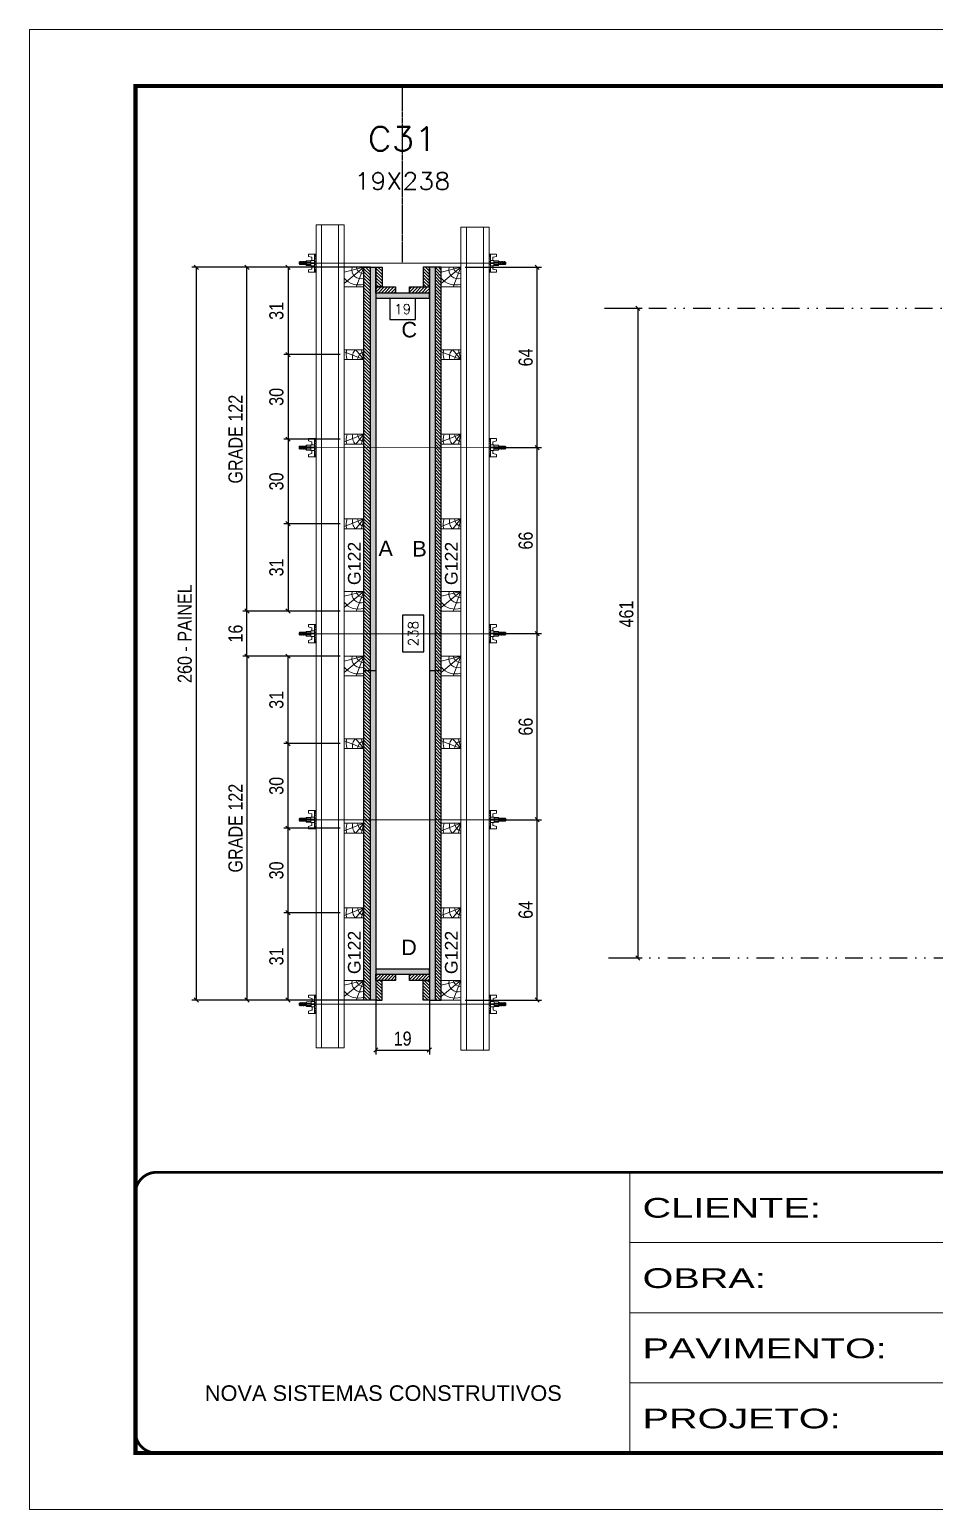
# Model space of a CAD drawing. Extents: x 2949 to 9203, y -16089 to 12527.
# Drawn here: x 4548 to 5189, y -14940 to -13890 of the extents above; entities that cross this region are included whole.
import ezdxf
from ezdxf.enums import TextEntityAlignment as Align

# ---------------------------------------------------------------- set-up
doc = ezdxf.new("R2010")
doc.units = 0
for name, pattern in [('CONTINUO', [0]), ('DASHED', [0.75, 0.5, -0.25]), ('DIVIDE2', [0.625, 0.25, -0.125, 0, -0.125, 0, -0.125]), ('HIDDEN', [0.375, 0.25, -0.125])]:
    doc.linetypes.add(name, pattern=pattern)
for name, color, linetype in [('CHAPA', 1, 'Continuous'), ('COTA', 241, 'Continuous'), ('Cota Seção (2x)', 4, 'Continuous'), ('cotas', 4, 'Continuous'), ('MEIO_PONT', 93, 'Continuous'), ('Nível', 160, 'Continuous'), ('Painéis', 200, 'Continuous'), ('SARRAFO', 251, 'Continuous'), ('Texto de Titulo', 7, 'Continuous'), ('Texto Qtd Sarr', 242, 'Continuous'), ('TEXTO_GERAL', 7, 'Continuous')]:
    doc.layers.add(name, color=color, linetype=linetype)
for name, color, linetype, lineweight in [('Folhas', 255, 'Continuous', 9), ('Hachura', 251, 'Continuous', 9), ('Madeira', 126, 'Continuous', 18), ('Perfil Metálico', 224, 'Continuous', 18), ('SARRAFO DE PRESSAO', 251, 'DASHED', 9), ('Texto Seção', 7, 'Continuous', 15)]:
    doc.layers.add(name, color=color, linetype=linetype, lineweight=lineweight)
doc.styles.add('ARIAL', font='arial.ttf')
doc.styles.add('COTA TECNICA', font='techl___.ttf', dxfattribs={"height": 10})
doc.styles.add('COTA TECNICA 2X', font='techl___.ttf', dxfattribs={"height": 10})
doc.styles.add('ROMANS', font='romans.shx')
doc.styles.add('SANSSERIF', font='sas_____.pfb')
doc.styles.add('Tecnologia', font='')
doc.styles.get('Tecnologia').set_extended_font_data('Forgotten Futurist')
doc.dimstyles.new('PAINEL', dxfattribs={"dimtxt": 10, "dimasz": 3, "dimexe": 3, "dimexo": 3, "dimgap": 3, "dimtad": 1, "dimdec": 1, "dimzin": 12, "dimdsep": 46, "dimtxsty": 'COTA TECNICA', "dimblk1": 'OBLIQUE', "dimblk2": 'OBLIQUE', "dimsah": 1, "dimcen": 0.9, "dimclrd": 4, "dimclre": 4, "dimclrt": 240, "dimadec": 1, "dimazin": 3, "dimtfac": 1, "dimtdec": 1, "dimtmove": 0, "dimatfit": 3, "dimfxl": 1, "dimtolj": 1, "dimtzin": 12, "dimarcsym": 0})
doc.dimstyles.new('SECAO PILAR', dxfattribs={"dimtxt": 10, "dimasz": 3, "dimexe": 3, "dimexo": 3, "dimgap": 3, "dimtad": 1, "dimdec": 1, "dimlfac": 0.5, "dimzin": 12, "dimdsep": 46, "dimtxsty": 'COTA TECNICA 2X', "dimblk1": 'OBLIQUE', "dimblk2": 'OBLIQUE', "dimsah": 1, "dimcen": 0.9, "dimclrd": 256, "dimclre": 256, "dimclrt": 256, "dimadec": 1, "dimazin": 3, "dimtfac": 1, "dimtdec": 1, "dimtmove": 0, "dimatfit": 3, "dimfxl": 1, "dimtolj": 1, "dimtzin": 12, "dimarcsym": 0})
doc.dimstyles.new('SECÇÃO 2', dxfattribs={"dimtxt": 7, "dimasz": 6, "dimexe": 0.18, "dimexo": 2, "dimgap": -4, "dimtad": 3, "dimdec": 1, "dimlfac": 0.5, "dimzin": 12, "dimdsep": 46, "dimtxsty": 'ROMANS', "dimblk": 'ARCHTICK', "dimcen": 0.09, "dimse1": 1, "dimse2": 1, "dimsd1": 1, "dimsd2": 1, "dimclrd": 180, "dimclre": 5, "dimclrt": 1, "dimadec": 0, "dimazin": 3, "dimtfac": 1, "dimtdec": 1, "dimtofl": 0, "dimtmove": 0, "dimatfit": 3, "dimldrblk": 'ARCHTICK', "dimfxl": 1, "dimtolj": 1, "dimtzin": 0, "dimarcsym": 0})
pattern_1 = [(135, (-18098.3511, -4935.1713), (-1.12253202, -1.12253202), [])]
pattern_2 = [(135, (-18106.7511, -5070.1911), (-1.12253202, -1.12253202), [])]

# ---------------------------------------------------------------- blocks, each defined once
blk = doc.blocks.new('9999999999')
at = {"color": 30, "linetype": 'CONTINUO'}
for p, q in [((98564.6, 34230.2), (98564.6, 34429.4)), ((98564.6, 34379.6), (99584, 34379.6)), ((98564.6, 34329.8), (99488, 34329.8)), ((98564.6, 34280), (99488, 34280))]:
    blk.add_line(p, q, dxfattribs=at)
at = {"color": 30, "linetype": 'CONTINUO', "const_width": 2}
blk.add_lwpolyline([(99584, 34230.2), (99584, 34414.4, 0.414214), (99569, 34429.4), (98229, 34429.4, 0.414214), (98214, 34414.4), (98214, 34245.2, 0.414214), (98229, 34230.2), (99584, 34230.2)], format="xyb", dxfattribs=at)
at = {"layer": 'Folhas'}
blk.add_lwpolyline([(98139, 34190.2), (99624, 34190.2), (99624, 35240.2), (98139, 35240.2)], close=True, dxfattribs=at)
at = {"layer": 'Folhas', "color": 30, "const_width": 3}
blk.add_lwpolyline([(98214, 34230.2), (99584, 34230.2), (99584, 35200.2), (98214, 35200.2)], close=True, dxfattribs=at)
at = {"color": 7, "linetype": 'Continuous', "ltscale": 5, "style": 'ARIAL'}
blk.add_text('NOVA SISTEMAS CONSTRUTIVOS', height=11.059, dxfattribs=at).set_placement((98263.2, 34267.2))
at = {"layer": 'Folhas', "color": 7, "style": 'Tecnologia', "width": 1.5}
for s, p in [('CLIENTE:', (98573.7, 34397.2)), ('OBRA:', (98573.7, 34347.3)), ('PAVIMENTO:', (98573.7, 34297.5)), ('PROJETO:', (98573.7, 34247.7))]:
    blk.add_text(s, height=14, dxfattribs=at).set_placement(p)
blk = doc.blocks.new('titulo1')
at = {"layer": 'Defpoints', "color": 252, "linetype": 'HIDDEN', "ltscale": 2}
blk.add_line((0, 0), (0, 125), dxfattribs=at)
at = {"layer": 'Defpoints', "style": 'ROMANS', "oblique": 15}
blk.add_attdef('FOLHA', text='', height=10, dxfattribs=at).set_placement((0, 15.6), align=Align.MIDDLE_CENTER)
at = {"layer": 'Texto Qtd Sarr', "color": 3, "style": 'ROMANS', "oblique": 15}
for tag, height, p in [('TITULO', 17, (0, 71.4)), ('SEÇÃO', 12, (0, 41.5))]:
    blk.add_attdef(tag, text='', height=height, dxfattribs=at).set_placement(p, align=Align.MIDDLE_CENTER)
blk = doc.blocks.new('*D3041')
at = {"layer": 'Cota Seção (2x)', "color": 180, "lineweight": -2, "transparency": 16777216}
for p, q in [((4821.1, -14081.3), (4803.1, -14081.3)), ((4803.1, -14081.3), (4803.1, -14096.3)), ((4821.1, -14096.3), (4821.1, -14081.3)), ((4803.1, -14096.3), (4821.1, -14096.3))]:
    blk.add_line(p, q, dxfattribs=at)
at = {"layer": 'Defpoints', "color": 0, "transparency": 16777216}
for p in [(4793.1, -14098.4), (4793.1, -14100.3), (4831.1, -14098.4)]:
    blk.add_point(p, dxfattribs=at)
at = {"layer": 'Cota Seção (2x)', "color": 1, "transparency": 16777216, "insert": (4812.1, -14088.8), "char_height": 7, "attachment_point": 5, "style": 'ROMANS'}
blk.add_mtext('\\A1;19', dxfattribs=at)
blk = doc.blocks.new('_ArchTick')
at = {"color": 0, "linetype": 'ByBlock', "const_width": 0.15}
blk.add_lwpolyline([(-0.5, -0.5), (0.5, 0.5)], dxfattribs=at)
blk = doc.blocks.new('_Oblique')
at = {"color": 0, "linetype": 'ByBlock', "lineweight": -2}
blk.add_line((-0.5, -0.5), (0.5, 0.5), dxfattribs=at)
blk = doc.blocks.new('*D3042')
at = {"layer": 'COTA', "lineweight": -2, "transparency": 16777216}
for p, q in [((4789.4, -14059.1), (4662.7, -14059.1)), ((4665.7, -14059.1), (4665.7, -14579.1)), ((4789.4, -14579.1), (4662.7, -14579.1))]:
    blk.add_line(p, q, dxfattribs=at)
at = {"layer": 'Defpoints', "color": 0, "transparency": 16777216}
for p in [(4792.4, -14059.1), (4665.7, -14579.1), (4792.4, -14579.1)]:
    blk.add_point(p, dxfattribs=at)
at = {"layer": 'COTA', "lineweight": -2, "transparency": 16777216, "xscale": 3, "yscale": 3, "zscale": 3}
for p, rotation in [((4665.7, -14059.1), 90), ((4665.7, -14579.1), 270)]:
    blk.add_blockref('_Oblique', p, dxfattribs=dict(at, rotation=rotation))
at = {"layer": 'COTA', "transparency": 16777216, "insert": (4657.6, -14319.1), "char_height": 10, "attachment_point": 5, "rotation": 90, "style": 'COTA TECNICA 2X'}
blk.add_mtext('\\A1;260 - PAINEL', dxfattribs=at)
blk = doc.blocks.new('C')
at = {"layer": 'Hachura', "color": 0}
for p, q in [((0, 3.22), (0, -3.22)), ((0.45, 3.22), (0, 3.22)), ((0.46, 3.16), (0, 3.16)), ((0.46, 3.05), (0, 3.05)), ((0.46, 2.88), (0, 2.88)), ((0, 2.75), (0, -1.16)), ((0.46, 2.65), (0, 2.65)), ((0.46, 2.23), (0, 2.23)), ((0.46, 1.51), (0, 1.51)), ((0.39, 0.49), (0.17, 0.49)), ((0.45, -3.23), (0.45, 3.22)), ((0.45, 3.22), (2.58, 3.22)), ((1.74, 0.97), (0.45, 0.97)), ((1.45, 0.1), (0.45, 0.1)), ((1.35, 1.94), (1.35, 0.96)), ((2.58, 2.39), (1.47, 2.09)), ((1.74, -0.97), (1.74, 0.97)), ((1.74, 0.97), (1.74, 0.84)), ((1.74, 0.97), (1.74, 0.84)), ((1.74, 0.84), (3.35, 0.84)), ((3.35, 0.45), (1.74, 0.45)), ((2.58, 3.22), (2.58, 2.39)), ((3.32, 0.84), (3.32, -0.84)), ((3.35, 0.84), (3.35, -0.84)), ((3.68, 0.45), (3.35, 0.45)), ((3.84, -0.52), (3.35, 0.45)), ((3.35, 0.06), (3.67, -0.57)), ((3.68, 0.45), (4.16, -0.52)), ((3.72, 0.5), (4.25, -0.57)), ((4.37, -0.55), (3.83, 0.53)), ((4.15, 0.45), (3.93, 0.45)), ((4.42, -0.52), (3.93, 0.45)), ((4.15, 0.45), (4.26, 0.45)), ((4.26, 0.45), (4.74, -0.52)), ((4.3, 0.5), (4.83, -0.57)), ((4.95, -0.55), (4.41, 0.53)), ((4.51, 0.45), (4.84, 0.45)), ((5, -0.52), (4.51, 0.45)), ((4.84, 0.45), (5.32, -0.52)), ((4.88, 0.5), (5.41, -0.57)), ((5.53, -0.55), (4.99, 0.53)), ((5.58, -0.52), (5.09, 0.45)), ((5.42, 0.45), (5.09, 0.45)), ((5.58, -0.52), (5.09, 0.45)), ((5.42, 0.45), (5.74, -0.19)), ((5.46, 0.5), (5.74, -0.07)), ((5.74, 0.19), (5.57, 0.53)), ((5.74, 0.32), (5.68, 0.45)), ((5.68, 0.45), (5.74, 0.45)), ((5.74, 0.45), (5.9, 0.29)), ((5.74, 0.45), (5.74, -0.52)), ((5.9, -0.36), (5.9, 0.29)), ((0.45, 0), (0, 0)), ((0.46, -1.52), (0, -1.52)), ((0.46, -2.23), (0, -2.23)), ((0.46, -2.65), (0, -2.65)), ((0.46, -2.88), (0, -2.88)), ((0.46, -3.05), (0, -3.05)), ((0.46, -3.16), (0, -3.16)), ((0, -3.22), (2.57, -3.22)), ((0.08, -0.48), (0.29, -0.48)), ((0.29, -0.48), (0.4, -0.48)), ((0.45, 0), (0.45, -0.97)), ((0.45, -0.16), (1.45, -0.16)), ((0.45, -0.65), (0.45, -0.32)), ((0.45, -3.23), (0.45, -0.65)), ((0.45, -0.97), (1.74, -0.97)), ((1.35, -1.94), (1.35, -0.97)), ((2.58, -2.39), (1.47, -2.1)), ((3.35, -0.32), (1.74, -0.32)), ((3.35, -0.84), (1.74, -0.84)), ((2.58, -3.23), (2.58, -2.39)), ((3.35, -0.07), (3.58, -0.52)), ((3.35, -0.52), (3.58, -0.52)), ((3.84, -0.52), (4.16, -0.52)), ((4.42, -0.52), (4.74, -0.52)), ((4.63, -0.52), (4.74, -0.52)), ((5, -0.52), (5.32, -0.52)), ((5.58, -0.52), (5.74, -0.52)), ((5.74, -0.52), (5.9, -0.36)), ((5.74, -0.52), (5.74, -0.52))]:
    blk.add_line(p, q, dxfattribs=at)
for centre, radius, start, end in [((1.52, 1.94), 0.161, 104.7436, 180), ((1.44, -0.03), 0.129, 272.695, 87.305), ((3.81, 0.39), 0.143, 25.5688, 154.4312), ((4.39, 0.39), 0.143, 25.5688, 154.4312), ((4.97, 0.39), 0.143, 25.5688, 154.4312), ((5.55, 0.39), 0.143, 25.5688, 154.4312), ((0.17, -0.37), 0.174, 221.744, 317.8592), ((1.52, -1.94), 0.161, 180, 255.2564), ((3.71, -0.4), 0.174, 222.1408, 318.256), ((4.29, -0.4), 0.174, 222.1408, 318.256), ((4.87, -0.4), 0.174, 222.1408, 318.256), ((5.45, -0.4), 0.174, 222.1408, 318.256), ((5.61, -0.4), 0.174, 317.8592, 318.256)]:
    blk.add_arc(centre, radius, start, end, dxfattribs=at)
blk = doc.blocks.new('PONTALETE')
at = {"layer": 'Madeira'}
for q in [(2.71, 7), (7, 5.76), (7, 1.74)]:
    blk.add_line((0, 0), q, dxfattribs=at)
blk.add_lwpolyline([(0, 0), (7, 0), (7, 7), (0, 7)], close=True, dxfattribs=at)
for centre, radius, start, end in [((2.04, 0.06), 6.23, 37.2818, 109.0913), ((1.09, 0.9), 3.19, 343.603, 109.9847), ((-0.21, -0.78), 3.09, 14.6322, 86.0383)]:
    blk.add_arc(centre, radius, start, end, dxfattribs=at)
blk = doc.blocks.new('MEIO PONTALETE')
at = {"layer": 'Madeira'}
for q in [(2.71, 7), (3.5, 2.88), (3.5, 0.87)]:
    blk.add_line((0, 0), q, dxfattribs=at)
blk.add_lwpolyline([(0, 0), (3.5, 0), (3.5, 7), (0, 7)], close=True, dxfattribs=at)
for centre, radius, start, end in [((2.04, 0.06), 6.23, 76.4499, 109.0913), ((1.09, 0.9), 3.19, 40.9063, 109.9847), ((-0.21, -0.78), 3.09, 14.6322, 86.0383)]:
    blk.add_arc(centre, radius, start, end, dxfattribs=at)
blk = doc.blocks.new('*D3086')
at = {"layer": 'COTA', "lineweight": -2, "transparency": 16777216}
for p, q in [((4767.7, -14059.1), (4727.8, -14059.1)), ((4730.8, -14059.1), (4730.8, -14121.1)), ((4767.7, -14121.1), (4727.8, -14121.1))]:
    blk.add_line(p, q, dxfattribs=at)
at = {"layer": 'Defpoints', "color": 0, "transparency": 16777216}
for p in [(4770.7, -14059.1), (4730.8, -14121.1), (4770.7, -14121.1)]:
    blk.add_point(p, dxfattribs=at)
at = {"layer": 'COTA', "lineweight": -2, "transparency": 16777216, "xscale": 3, "yscale": 3, "zscale": 3}
for p, rotation in [((4730.8, -14059.1), 90), ((4730.8, -14121.1), 270)]:
    blk.add_blockref('_Oblique', p, dxfattribs=dict(at, rotation=rotation))
at = {"layer": 'COTA', "transparency": 16777216, "insert": (4722.6, -14090.1), "char_height": 10, "attachment_point": 5, "rotation": 90, "style": 'COTA TECNICA 2X'}
blk.add_mtext('\\A1;31', dxfattribs=at)
blk = doc.blocks.new('*D3087')
at = {"layer": 'COTA', "lineweight": -2, "transparency": 16777216}
for p, q in [((4767.7, -14121.1), (4727.8, -14121.1)), ((4730.8, -14121.1), (4730.8, -14181.1)), ((4767.7, -14181.1), (4727.8, -14181.1))]:
    blk.add_line(p, q, dxfattribs=at)
at = {"layer": 'Defpoints', "color": 0, "transparency": 16777216}
for p in [(4770.7, -14121.1), (4730.8, -14181.1), (4770.7, -14181.1)]:
    blk.add_point(p, dxfattribs=at)
at = {"layer": 'COTA', "lineweight": -2, "transparency": 16777216, "xscale": 3, "yscale": 3, "zscale": 3}
for p, rotation in [((4730.8, -14121.1), 90), ((4730.8, -14181.1), 270)]:
    blk.add_blockref('_Oblique', p, dxfattribs=dict(at, rotation=rotation))
at = {"layer": 'COTA', "transparency": 16777216, "insert": (4722.6, -14151.1), "char_height": 10, "attachment_point": 5, "rotation": 90, "style": 'COTA TECNICA 2X'}
blk.add_mtext('\\A1;30', dxfattribs=at)
blk = doc.blocks.new('*D3088')
at = {"layer": 'COTA', "lineweight": -2, "transparency": 16777216}
for p, q in [((4767.7, -14181.1), (4727.8, -14181.1)), ((4730.8, -14181.1), (4730.8, -14241.1)), ((4767.7, -14241.1), (4727.8, -14241.1))]:
    blk.add_line(p, q, dxfattribs=at)
at = {"layer": 'Defpoints', "color": 0, "transparency": 16777216}
for p in [(4770.7, -14181.1), (4730.8, -14241.1), (4770.7, -14241.1)]:
    blk.add_point(p, dxfattribs=at)
at = {"layer": 'COTA', "lineweight": -2, "transparency": 16777216, "xscale": 3, "yscale": 3, "zscale": 3}
for p, rotation in [((4730.8, -14181.1), 90), ((4730.8, -14241.1), 270)]:
    blk.add_blockref('_Oblique', p, dxfattribs=dict(at, rotation=rotation))
at = {"layer": 'COTA', "transparency": 16777216, "insert": (4722.6, -14211.1), "char_height": 10, "attachment_point": 5, "rotation": 90, "style": 'COTA TECNICA 2X'}
blk.add_mtext('\\A1;30', dxfattribs=at)
blk = doc.blocks.new('*D3089')
at = {"layer": 'COTA', "lineweight": -2, "transparency": 16777216}
for p, q in [((4767.7, -14241.1), (4727.8, -14241.1)), ((4730.8, -14241.1), (4730.8, -14303.1)), ((4767.7, -14303.1), (4727.8, -14303.1))]:
    blk.add_line(p, q, dxfattribs=at)
at = {"layer": 'Defpoints', "color": 0, "transparency": 16777216}
for p in [(4770.7, -14241.1), (4730.8, -14303.1), (4770.7, -14303.1)]:
    blk.add_point(p, dxfattribs=at)
at = {"layer": 'COTA', "lineweight": -2, "transparency": 16777216, "xscale": 3, "yscale": 3, "zscale": 3}
for p, rotation in [((4730.8, -14241.1), 90), ((4730.8, -14303.1), 270)]:
    blk.add_blockref('_Oblique', p, dxfattribs=dict(at, rotation=rotation))
at = {"layer": 'COTA', "transparency": 16777216, "insert": (4722.6, -14272.1), "char_height": 10, "attachment_point": 5, "rotation": 90, "style": 'COTA TECNICA 2X'}
blk.add_mtext('\\A1;31', dxfattribs=at)
blk = doc.blocks.new('*D3090')
at = {"layer": 'COTA', "lineweight": -2, "transparency": 16777216}
for p, q in [((4767.7, -14059.1), (4698.7, -14059.1)), ((4701.7, -14303.1), (4701.7, -14059.1)), ((4767.7, -14303.1), (4698.7, -14303.1))]:
    blk.add_line(p, q, dxfattribs=at)
at = {"layer": 'Defpoints', "color": 0, "transparency": 16777216}
for p in [(4701.7, -14059.1), (4770.7, -14059.1), (4770.7, -14303.1)]:
    blk.add_point(p, dxfattribs=at)
at = {"layer": 'COTA', "lineweight": -2, "transparency": 16777216, "xscale": 3, "yscale": 3, "zscale": 3}
for p, rotation in [((4701.7, -14059.1), 90), ((4701.7, -14303.1), 270)]:
    blk.add_blockref('_Oblique', p, dxfattribs=dict(at, rotation=rotation))
at = {"layer": 'COTA', "transparency": 16777216, "insert": (4693.6, -14181.1), "char_height": 10, "attachment_point": 5, "rotation": 90, "style": 'COTA TECNICA 2X'}
blk.add_mtext('\\A1;GRADE 122', dxfattribs=at)
blk = doc.blocks.new('*D3043')
at = {"layer": 'COTA', "lineweight": -2, "transparency": 16777216}
for p, q in [((4767.7, -14517.1), (4727.8, -14517.1)), ((4730.8, -14579.1), (4730.8, -14517.1)), ((4767.7, -14579.1), (4727.8, -14579.1))]:
    blk.add_line(p, q, dxfattribs=at)
at = {"layer": 'Defpoints', "color": 0, "transparency": 16777216}
for p in [(4730.8, -14517.1), (4770.7, -14517.1), (4770.7, -14579.1)]:
    blk.add_point(p, dxfattribs=at)
at = {"layer": 'COTA', "lineweight": -2, "transparency": 16777216, "xscale": 3, "yscale": 3, "zscale": 3}
for p, rotation in [((4730.8, -14517.1), 90), ((4730.8, -14579.1), 270)]:
    blk.add_blockref('_Oblique', p, dxfattribs=dict(at, rotation=rotation))
at = {"layer": 'COTA', "transparency": 16777216, "insert": (4722.6, -14548.1), "char_height": 10, "attachment_point": 5, "rotation": 90, "style": 'COTA TECNICA 2X'}
blk.add_mtext('\\A1;31', dxfattribs=at)
blk = doc.blocks.new('*D3044')
at = {"layer": 'COTA', "lineweight": -2, "transparency": 16777216}
for p, q in [((4767.7, -14457.1), (4727.8, -14457.1)), ((4730.8, -14517.1), (4730.8, -14457.1)), ((4767.7, -14517.1), (4727.8, -14517.1))]:
    blk.add_line(p, q, dxfattribs=at)
at = {"layer": 'Defpoints', "color": 0, "transparency": 16777216}
for p in [(4730.8, -14457.1), (4770.7, -14457.1), (4770.7, -14517.1)]:
    blk.add_point(p, dxfattribs=at)
at = {"layer": 'COTA', "lineweight": -2, "transparency": 16777216, "xscale": 3, "yscale": 3, "zscale": 3}
for p, rotation in [((4730.8, -14457.1), 90), ((4730.8, -14517.1), 270)]:
    blk.add_blockref('_Oblique', p, dxfattribs=dict(at, rotation=rotation))
at = {"layer": 'COTA', "transparency": 16777216, "insert": (4722.6, -14487.1), "char_height": 10, "attachment_point": 5, "rotation": 90, "style": 'COTA TECNICA 2X'}
blk.add_mtext('\\A1;30', dxfattribs=at)
blk = doc.blocks.new('*D3045')
at = {"layer": 'COTA', "lineweight": -2, "transparency": 16777216}
for p, q in [((4767.7, -14397.1), (4727.8, -14397.1)), ((4730.8, -14457.1), (4730.8, -14397.1)), ((4767.7, -14457.1), (4727.8, -14457.1))]:
    blk.add_line(p, q, dxfattribs=at)
at = {"layer": 'Defpoints', "color": 0, "transparency": 16777216}
for p in [(4730.8, -14397.1), (4770.7, -14397.1), (4770.7, -14457.1)]:
    blk.add_point(p, dxfattribs=at)
at = {"layer": 'COTA', "lineweight": -2, "transparency": 16777216, "xscale": 3, "yscale": 3, "zscale": 3}
for p, rotation in [((4730.8, -14397.1), 90), ((4730.8, -14457.1), 270)]:
    blk.add_blockref('_Oblique', p, dxfattribs=dict(at, rotation=rotation))
at = {"layer": 'COTA', "transparency": 16777216, "insert": (4722.6, -14427.1), "char_height": 10, "attachment_point": 5, "rotation": 90, "style": 'COTA TECNICA 2X'}
blk.add_mtext('\\A1;30', dxfattribs=at)
blk = doc.blocks.new('*D3046')
at = {"layer": 'COTA', "lineweight": -2, "transparency": 16777216}
for p, q in [((4767.7, -14335.1), (4727.8, -14335.1)), ((4730.8, -14397.1), (4730.8, -14335.1)), ((4767.7, -14397.1), (4727.8, -14397.1))]:
    blk.add_line(p, q, dxfattribs=at)
at = {"layer": 'Defpoints', "color": 0, "transparency": 16777216}
for p in [(4730.8, -14335.1), (4770.7, -14335.1), (4770.7, -14397.1)]:
    blk.add_point(p, dxfattribs=at)
at = {"layer": 'COTA', "lineweight": -2, "transparency": 16777216, "xscale": 3, "yscale": 3, "zscale": 3}
for p, rotation in [((4730.8, -14335.1), 90), ((4730.8, -14397.1), 270)]:
    blk.add_blockref('_Oblique', p, dxfattribs=dict(at, rotation=rotation))
at = {"layer": 'COTA', "transparency": 16777216, "insert": (4722.6, -14366.1), "char_height": 10, "attachment_point": 5, "rotation": 90, "style": 'COTA TECNICA 2X'}
blk.add_mtext('\\A1;31', dxfattribs=at)
blk = doc.blocks.new('*D3047')
at = {"layer": 'COTA', "lineweight": -2, "transparency": 16777216}
for p, q in [((4767.7, -14335.1), (4698.7, -14335.1)), ((4701.7, -14335.1), (4701.7, -14579.1)), ((4767.7, -14579.1), (4698.7, -14579.1))]:
    blk.add_line(p, q, dxfattribs=at)
at = {"layer": 'Defpoints', "color": 0, "transparency": 16777216}
for p in [(4770.7, -14335.1), (4701.7, -14579.1), (4770.7, -14579.1)]:
    blk.add_point(p, dxfattribs=at)
at = {"layer": 'COTA', "lineweight": -2, "transparency": 16777216, "xscale": 3, "yscale": 3, "zscale": 3}
for p, rotation in [((4701.7, -14335.1), 90), ((4701.7, -14579.1), 270)]:
    blk.add_blockref('_Oblique', p, dxfattribs=dict(at, rotation=rotation))
at = {"layer": 'COTA', "transparency": 16777216, "insert": (4693.6, -14457.1), "char_height": 10, "attachment_point": 5, "rotation": 90, "style": 'COTA TECNICA 2X'}
blk.add_mtext('\\A1;GRADE 122', dxfattribs=at)
blk = doc.blocks.new('*D3091')
at = {"layer": 'COTA', "lineweight": -2, "transparency": 16777216}
for p, q in [((4767.7, -14303.1), (4698.7, -14303.1)), ((4701.7, -14335.1), (4701.7, -14303.1)), ((4767.7, -14335.1), (4698.7, -14335.1))]:
    blk.add_line(p, q, dxfattribs=at)
at = {"layer": 'Defpoints', "color": 0, "transparency": 16777216}
for p in [(4701.7, -14303.1), (4770.7, -14303.1), (4770.7, -14335.1)]:
    blk.add_point(p, dxfattribs=at)
at = {"layer": 'COTA', "lineweight": -2, "transparency": 16777216, "xscale": 3, "yscale": 3, "zscale": 3}
for p, rotation in [((4701.7, -14303.1), 90), ((4701.7, -14335.1), 270)]:
    blk.add_blockref('_Oblique', p, dxfattribs=dict(at, rotation=rotation))
at = {"layer": 'COTA', "transparency": 16777216, "insert": (4693.6, -14319.1), "char_height": 10, "attachment_point": 5, "rotation": 90, "style": 'COTA TECNICA 2X'}
blk.add_mtext('\\A1;16', dxfattribs=at)
blk = doc.blocks.new('*D3092')
at = {"layer": 'COTA', "lineweight": -2, "transparency": 16777216}
for p, q in [((4883, -14451.1), (4910.5, -14451.1)), ((4907.5, -14579.1), (4907.5, -14451.1)), ((4856.5, -14579.1), (4910.5, -14579.1))]:
    blk.add_line(p, q, dxfattribs=at)
at = {"layer": 'Defpoints', "color": 0, "transparency": 16777216}
for p in [(4880, -14451.1), (4907.5, -14451.1), (4853.5, -14579.1)]:
    blk.add_point(p, dxfattribs=at)
at = {"layer": 'COTA', "lineweight": -2, "transparency": 16777216, "xscale": 3, "yscale": 3, "zscale": 3}
for p, rotation in [((4907.5, -14451.1), 90), ((4907.5, -14579.1), 270)]:
    blk.add_blockref('_Oblique', p, dxfattribs=dict(at, rotation=rotation))
at = {"layer": 'COTA', "transparency": 16777216, "insert": (4899.4, -14515.1), "char_height": 10, "attachment_point": 5, "rotation": 90, "style": 'COTA TECNICA 2X'}
blk.add_mtext('\\A1;64', dxfattribs=at)
blk = doc.blocks.new('*D3093')
at = {"layer": 'COTA', "lineweight": -2, "transparency": 16777216}
for p, q in [((4876.4, -14319.1), (4910.5, -14319.1)), ((4907.5, -14451.1), (4907.5, -14319.1)), ((4883, -14451.1), (4910.5, -14451.1))]:
    blk.add_line(p, q, dxfattribs=at)
at = {"layer": 'Defpoints', "color": 0, "transparency": 16777216}
for p in [(4873.4, -14319.1), (4907.5, -14319.1), (4880, -14451.1)]:
    blk.add_point(p, dxfattribs=at)
at = {"layer": 'COTA', "lineweight": -2, "transparency": 16777216, "xscale": 3, "yscale": 3, "zscale": 3}
for p, rotation in [((4907.5, -14319.1), 90), ((4907.5, -14451.1), 270)]:
    blk.add_blockref('_Oblique', p, dxfattribs=dict(at, rotation=rotation))
at = {"layer": 'COTA', "transparency": 16777216, "insert": (4899.4, -14385.1), "char_height": 10, "attachment_point": 5, "rotation": 90, "style": 'COTA TECNICA 2X'}
blk.add_mtext('\\A1;66', dxfattribs=at)
blk = doc.blocks.new('*D3094')
at = {"layer": 'COTA', "lineweight": -2, "transparency": 16777216}
for p, q in [((4876.4, -14187.1), (4910.5, -14187.1)), ((4907.5, -14319.1), (4907.5, -14187.1)), ((4876.4, -14319.1), (4910.5, -14319.1))]:
    blk.add_line(p, q, dxfattribs=at)
at = {"layer": 'Defpoints', "color": 0, "transparency": 16777216}
for p in [(4873.4, -14187.1), (4907.5, -14187.1), (4873.4, -14319.1)]:
    blk.add_point(p, dxfattribs=at)
at = {"layer": 'COTA', "lineweight": -2, "transparency": 16777216, "xscale": 3, "yscale": 3, "zscale": 3}
for p, rotation in [((4907.5, -14187.1), 90), ((4907.5, -14319.1), 270)]:
    blk.add_blockref('_Oblique', p, dxfattribs=dict(at, rotation=rotation))
at = {"layer": 'COTA', "transparency": 16777216, "insert": (4899.4, -14253.1), "char_height": 10, "attachment_point": 5, "rotation": 90, "style": 'COTA TECNICA 2X'}
blk.add_mtext('\\A1;66', dxfattribs=at)
blk = doc.blocks.new('*D3095')
at = {"layer": 'COTA', "lineweight": -2, "transparency": 16777216}
for p, q in [((4856.5, -14059.1), (4910.5, -14059.1)), ((4907.5, -14187.1), (4907.5, -14059.1)), ((4876.4, -14187.1), (4910.5, -14187.1))]:
    blk.add_line(p, q, dxfattribs=at)
at = {"layer": 'Defpoints', "color": 0, "transparency": 16777216}
for p in [(4853.5, -14059.1), (4907.5, -14059.1), (4873.4, -14187.1)]:
    blk.add_point(p, dxfattribs=at)
at = {"layer": 'COTA', "lineweight": -2, "transparency": 16777216, "xscale": 3, "yscale": 3, "zscale": 3}
for p, rotation in [((4907.5, -14059.1), 90), ((4907.5, -14187.1), 270)]:
    blk.add_blockref('_Oblique', p, dxfattribs=dict(at, rotation=rotation))
at = {"layer": 'COTA', "transparency": 16777216, "insert": (4899.4, -14123.1), "char_height": 10, "attachment_point": 5, "rotation": 90, "style": 'COTA TECNICA 2X'}
blk.add_mtext('\\A1;64', dxfattribs=at)
blk = doc.blocks.new('*D3108')
at = {"layer": 'COTA', "lineweight": -2, "transparency": 16777216}
for p, q in [((4793.1, -14563.7), (4793.1, -14617.6)), ((4831.1, -14563.7), (4831.1, -14617.6)), ((4793.1, -14614.6), (4831.1, -14614.6))]:
    blk.add_line(p, q, dxfattribs=at)
at = {"layer": 'Defpoints', "color": 0, "transparency": 16777216}
for p in [(4793.1, -14560.7), (4831.1, -14560.7), (4831.1, -14614.6)]:
    blk.add_point(p, dxfattribs=at)
at = {"layer": 'COTA', "lineweight": -2, "transparency": 16777216, "xscale": 3, "yscale": 3, "zscale": 3, "rotation": 180}
blk.add_blockref('_Oblique', (4793.1, -14614.6), dxfattribs=at)
at = {"layer": 'COTA', "lineweight": -2, "transparency": 16777216, "xscale": 3, "yscale": 3, "zscale": 3}
blk.add_blockref('_Oblique', (4831.1, -14614.6), dxfattribs=at)
at = {"layer": 'COTA', "transparency": 16777216, "insert": (4812.1, -14606.5), "char_height": 10, "attachment_point": 5, "style": 'COTA TECNICA 2X'}
blk.add_mtext('\\A1;19', dxfattribs=at)
blk = doc.blocks.new('*D3068')
at = {"layer": 'COTA', "color": 180, "lineweight": -2, "transparency": 16777216}
for p, q in [((4827.1, -14306.1), (4812.1, -14306.1)), ((4812.1, -14306.1), (4812.1, -14332.1)), ((4827.1, -14332.1), (4827.1, -14306.1)), ((4812.1, -14332.1), (4827.1, -14332.1))]:
    blk.add_line(p, q, dxfattribs=at)
at = {"layer": 'Defpoints', "color": 0, "transparency": 16777216}
for p in [(4831.1, -14081.1), (4831.1, -14557.1), (4831.1, -14557.1)]:
    blk.add_point(p, dxfattribs=at)
at = {"layer": 'COTA', "color": 1, "transparency": 16777216, "insert": (4819.6, -14319.1), "char_height": 7, "attachment_point": 5, "rotation": 90, "style": 'ROMANS'}
blk.add_mtext('\\A1;238', dxfattribs=at)
blk = doc.blocks.new('*D3109')
at = {"layer": 'cotas', "color": 4, "linetype": 'ByBlock', "lineweight": -2, "transparency": 16777216}
for p, q in [((4958.2, -14088.2), (4981.9, -14088.2)), ((4978.9, -14088.2), (4978.9, -14549.2)), ((4958.2, -14549.2), (4981.9, -14549.2))]:
    blk.add_line(p, q, dxfattribs=at)
at = {"layer": 'Defpoints', "color": 0, "linetype": 'ByBlock', "transparency": 16777216}
for p in [(4955.2, -14088.2), (4955.2, -14549.2), (4978.9, -14549.2)]:
    blk.add_point(p, dxfattribs=at)
at = {"layer": 'cotas', "color": 4, "linetype": 'ByBlock', "lineweight": -2, "transparency": 16777216, "xscale": 3, "yscale": 3, "zscale": 3}
for p, rotation in [((4978.9, -14088.2), 90), ((4978.9, -14549.2), 270)]:
    blk.add_blockref('_Oblique', p, dxfattribs=dict(at, rotation=rotation))
at = {"layer": 'cotas', "color": 240, "linetype": 'ByBlock', "transparency": 16777216, "insert": (4970.8, -14305.2), "char_height": 10, "attachment_point": 5, "rotation": 90, "style": 'COTA TECNICA'}
blk.add_mtext('\\A1;461', dxfattribs=at)

msp = doc.modelspace()

# ---------------------------------------------------------------- hatches: boundary and pattern name
at = {"layer": 'Hachura'}
h = msp.add_hatch(dxfattribs=at)
h.set_pattern_fill('ANSI31', color=256, scale=0.5, angle=450, style=0)
h.set_pattern_definition(pattern_2)
h.paths.add_polyline_path([(4784.66, -14059.12), (4789.06, -14059.12), (4789.06, -14579.14), (4784.66, -14579.14)])
h = msp.add_hatch(color=256, dxfattribs=at)
h.dxf.hatch_style = 1
h.paths.add_polyline_path([(4793.06, -14579.14), (4789.06, -14579.14), (4789.06, -14059.12), (4793.06, -14059.12)])
h = msp.add_hatch(dxfattribs=at)
h.set_pattern_fill('ANSI31', color=256, scale=0.5, angle=450, style=0)
h.set_pattern_definition(pattern_1)
h.paths.add_polyline_path([(4793.06, -14073.12), (4797.46, -14073.12), (4797.46, -14059.12), (4793.06, -14059.12)])
h = msp.add_hatch(dxfattribs=at)
h.set_pattern_fill('ANSI31', color=256, scale=0.5, angle=450, style=0)
h.set_pattern_definition(pattern_1)
h.paths.add_polyline_path([(4831.06, -14073.12), (4826.66, -14073.12), (4826.66, -14059.12), (4831.06, -14059.12)])
h = msp.add_hatch(color=256, dxfattribs=at)
h.dxf.hatch_style = 1
h.paths.add_polyline_path([(4831.06, -14579.14), (4835.06, -14579.14), (4835.06, -14059.12), (4831.06, -14059.12)])
h = msp.add_hatch(dxfattribs=at)
h.set_pattern_fill('ANSI31', color=256, scale=0.5, angle=450, style=0)
h.set_pattern_definition(pattern_2)
h.paths.add_polyline_path([(4839.46, -14059.12), (4835.06, -14059.12), (4835.06, -14579.14), (4839.46, -14579.14)])
h = msp.add_hatch(dxfattribs=at)
h.set_pattern_fill('ANSI31', color=256, scale=0.5, angle=540, style=0)
h.set_pattern_definition([(225, (-4695.8948, -37002.5313), (1.12253202, -1.12253202), [])])
h.paths.add_polyline_path([(4793.06, -14073.12), (4793.06, -14077.52), (4807.06, -14077.52), (4807.06, -14073.12)])
h = msp.add_hatch(color=256, dxfattribs=at)
h.dxf.hatch_style = 1
h.paths.add_polyline_path([(4793.06, -14077.52), (4793.06, -14081.12), (4831.06, -14081.12), (4831.06, -14077.52)])
h = msp.add_hatch(dxfattribs=at)
h.set_pattern_fill('ANSI31', color=256, scale=0.5, angle=540, style=0)
h.set_pattern_definition([(225, (-4671.8948, -37002.5313), (1.12253202, -1.12253202), [])])
h.paths.add_polyline_path([(4817.06, -14073.12), (4817.06, -14077.52), (4831.06, -14077.52), (4831.06, -14073.12)])
h = msp.add_hatch(color=256, dxfattribs=at)
h.dxf.hatch_style = 1
h.paths.add_polyline_path([(4793.06, -14557.14), (4793.06, -14560.74), (4831.06, -14560.74), (4831.06, -14557.14)])
h = msp.add_hatch(dxfattribs=at)
h.set_pattern_fill('ANSI31', color=256, scale=0.5, angle=540, style=0)
h.set_pattern_definition([(225, (-4695.8948, -37490.1511), (1.12253202, -1.12253202), [])])
h.paths.add_polyline_path([(4793.06, -14560.74), (4793.06, -14565.14), (4807.06, -14565.14), (4807.06, -14560.74)])
h = msp.add_hatch(dxfattribs=at)
h.set_pattern_fill('ANSI31', color=256, scale=0.5, angle=540, style=0)
h.set_pattern_definition([(225, (-4671.8948, -37490.1511), (1.12253202, -1.12253202), [])])
h.paths.add_polyline_path([(4817.06, -14560.74), (4817.06, -14565.14), (4831.06, -14565.14), (4831.06, -14560.74)])
h = msp.add_hatch(dxfattribs=at)
h.set_pattern_fill('ANSI31', color=256, scale=0.5, angle=450, style=0)
h.set_pattern_definition([(135, (-18098.3511, -5076.1911), (-1.12253202, -1.12253202), [])])
h.paths.add_polyline_path([(4793.06, -14565.14), (4797.46, -14565.14), (4797.46, -14579.14), (4793.06, -14579.14)])
h = msp.add_hatch(dxfattribs=at)
h.set_pattern_fill('ANSI31', color=256, scale=0.5, angle=450, style=0)
h.set_pattern_definition([(135, (-18098.3511, -5076.1911), (-1.12253202, -1.12253202), [])])
h.paths.add_polyline_path([(4831.06, -14565.14), (4826.66, -14565.14), (4826.66, -14579.14), (4831.06, -14579.14)])

# ---------------------------------------------------------------- linework, layer by layer
at = {"layer": 'CHAPA'}
for points in [[(4793.06, -14579.14), (4784.66, -14579.14), (4784.66, -14059.12), (4793.06, -14059.12)], [(4831.06, -14579.14), (4839.46, -14579.14), (4839.46, -14059.12), (4831.06, -14059.12)], [(4793.06, -14077.52), (4793.06, -14081.12), (4831.06, -14081.12), (4831.06, -14077.52)], [(4793.06, -14557.14), (4793.06, -14560.74), (4831.06, -14560.74), (4831.06, -14557.14)]]:
    msp.add_lwpolyline(points, close=True, dxfattribs=at)
at = {"layer": 'COTA', "linetype": 'ByBlock'}
for p, q in [((4789.06, -14059.12), (4789.06, -14579.14)), ((4835.06, -14059.12), (4835.06, -14579.14))]:
    msp.add_line(p, q, dxfattribs=at)
at = {"layer": 'Hachura'}
for p, q in [((4739.67, -14056.21), (4880.39, -14056.2)), ((4739.68, -14187.14), (4880.4, -14187.13)), ((4739.69, -14319.14), (4880.4, -14319.13)), ((4739.69, -14451.14), (4880.41, -14451.13)), ((4739.79, -14582.07), (4880.51, -14582.06))]:
    msp.add_line(p, q, dxfattribs=at)
at = {"layer": 'Madeira'}
for points in [[(4770.66, -14303.12), (4784.66, -14303.12), (4784.66, -14059.12), (4770.66, -14059.12)], [(4839.46, -14303.12), (4853.46, -14303.12), (4853.46, -14059.12), (4839.46, -14059.12)], [(4770.66, -14579.14), (4784.66, -14579.14), (4784.66, -14335.14), (4770.66, -14335.14)], [(4839.46, -14579.14), (4853.46, -14579.14), (4853.46, -14335.14), (4839.46, -14335.14)]]:
    msp.add_lwpolyline(points, close=True, dxfattribs=at)
at = {"layer": 'Nível', "color": 4, "linetype": 'DIVIDE2', "ltscale": 50}
for p, q in [((4955.19, -14088.21), (5965.53, -14088.21)), ((4968.69, -14549.21), (5979.03, -14549.21))]:
    msp.add_line(p, q, dxfattribs=at)
at = {"layer": 'Painéis'}
for p, q in [((4784.47, -14345.14), (4793.06, -14345.14)), ((4830.87, -14345.14), (4839.46, -14345.14))]:
    msp.add_line(p, q, dxfattribs=at)
at = {"layer": 'Perfil Metálico'}
for p, q in [((4750.66, -14029.07), (4750.66, -14613.07)), ((4750.66, -14029.07), (4770.66, -14029.07)), ((4754.66, -14613.07), (4754.66, -14029.07)), ((4766.66, -14613.07), (4766.66, -14029.07)), ((4770.66, -14029.07), (4770.66, -14613.07)), ((4853.46, -14030.67), (4853.46, -14614.67)), ((4853.46, -14030.67), (4873.46, -14030.67)), ((4857.46, -14614.67), (4857.46, -14030.67)), ((4869.46, -14614.67), (4869.46, -14030.67)), ((4873.46, -14030.67), (4873.46, -14614.67)), ((4750.66, -14613.07), (4770.66, -14613.07)), ((4853.46, -14614.67), (4873.46, -14614.67))]:
    msp.add_line(p, q, dxfattribs=at)
at = {"layer": 'SARRAFO'}
for points in [[(4797.46, -14059.12), (4797.46, -14073.12), (4793.06, -14073.12), (4793.06, -14059.12)], [(4797.46, -14059.12), (4797.46, -14073.12), (4793.06, -14073.12), (4793.06, -14059.12)], [(4826.66, -14059.12), (4826.66, -14073.12), (4831.06, -14073.12), (4831.06, -14059.12)], [(4826.66, -14059.12), (4826.66, -14073.12), (4831.06, -14073.12), (4831.06, -14059.12)], [(4807.06, -14077.52), (4793.06, -14077.52), (4793.06, -14073.12), (4807.06, -14073.12)], [(4807.06, -14077.52), (4793.06, -14077.52), (4793.06, -14073.12), (4807.06, -14073.12)], [(4831.06, -14077.52), (4817.06, -14077.52), (4817.06, -14073.12), (4831.06, -14073.12)], [(4831.06, -14077.52), (4817.06, -14077.52), (4817.06, -14073.12), (4831.06, -14073.12)], [(4807.06, -14565.14), (4793.06, -14565.14), (4793.06, -14560.74), (4807.06, -14560.74)], [(4807.06, -14565.14), (4793.06, -14565.14), (4793.06, -14560.74), (4807.06, -14560.74)], [(4831.06, -14565.14), (4817.06, -14565.14), (4817.06, -14560.74), (4831.06, -14560.74)], [(4831.06, -14565.14), (4817.06, -14565.14), (4817.06, -14560.74), (4831.06, -14560.74)], [(4797.46, -14579.14), (4797.46, -14565.14), (4793.06, -14565.14), (4793.06, -14579.14)], [(4797.46, -14579.14), (4797.46, -14565.14), (4793.06, -14565.14), (4793.06, -14579.14)], [(4826.66, -14579.14), (4826.66, -14565.14), (4831.06, -14565.14), (4831.06, -14579.14)], [(4826.66, -14579.14), (4826.66, -14565.14), (4831.06, -14565.14), (4831.06, -14579.14)]]:
    msp.add_lwpolyline(points, close=True, dxfattribs=at)

# ---------------------------------------------------------------- block references
at = {"layer": 'Hachura', "linetype": 'Continuous', "yscale": 2, "zscale": 2, "rotation": 180}
for p, xscale in [((4750.47, -14056.21), 2), ((4873.39, -14056.21), -2), ((4750.48, -14187.14), 2), ((4873.4, -14187.14), -2), ((4750.49, -14319.14), 2), ((4873.4, -14319.14), -2), ((4750.49, -14451.14), 2), ((4873.41, -14451.14), -2), ((4750.59, -14582.07), 2), ((4873.51, -14582.07), -2)]:
    msp.add_blockref('C', p, dxfattribs=dict(at, xscale=xscale))
at = {"layer": 'MEIO_PONT'}
for name, p, xscale, yscale, zscale, rotation in [('PONTALETE', (4784.66, -14059.12), 2, 2, 2, 180), ('PONTALETE', (4853.46, -14059.12), 2, 2, 2, 180), ('MEIO PONTALETE', (4784.66, -14124.62), 1.999999997962732, 1.999999997962732, 1.999999997962732, 90), ('MEIO PONTALETE', (4853.46, -14124.62), 1.999999997962732, 1.999999997962732, 1.999999997962732, 90), ('MEIO PONTALETE', (4784.66, -14177.62), -1.999999997962732, 1.999999997962732, 1.999999997962732, 90), ('MEIO PONTALETE', (4853.46, -14177.62), -1.999999997962732, 1.999999997962732, 1.999999997962732, 90), ('MEIO PONTALETE', (4784.66, -14237.62), -1.999999997962732, 1.999999997962732, 1.999999997962732, 90), ('MEIO PONTALETE', (4853.46, -14237.62), -1.999999997962732, 1.999999997962732, 1.999999997962732, 90), ('PONTALETE', (4784.66, -14289.12), 2, 2, 2, 180), ('PONTALETE', (4853.46, -14289.12), 2, 2, 2, 180), ('PONTALETE', (4784.66, -14335.14), 2, 2, 2, 180), ('PONTALETE', (4853.46, -14335.14), 2, 2, 2, 180), ('MEIO PONTALETE', (4784.66, -14400.64), 1.999999997962732, 1.999999997962732, 1.999999997962732, 90), ('MEIO PONTALETE', (4853.46, -14400.64), 1.999999997962732, 1.999999997962732, 1.999999997962732, 90), ('MEIO PONTALETE', (4784.66, -14453.64), -1.999999997962732, 1.999999997962732, 1.999999997962732, 90), ('MEIO PONTALETE', (4853.46, -14453.64), -1.999999997962732, 1.999999997962732, 1.999999997962732, 90), ('MEIO PONTALETE', (4784.66, -14513.64), -1.999999997962732, 1.999999997962732, 1.999999997962732, 90), ('MEIO PONTALETE', (4853.46, -14513.64), -1.999999997962732, 1.999999997962732, 1.999999997962732, 90), ('PONTALETE', (4784.66, -14565.14), 2, 2, 2, 180), ('PONTALETE', (4853.46, -14565.14), 2, 2, 2, 180)]:
    msp.add_blockref(name, p, dxfattribs=dict(at, xscale=xscale, yscale=yscale, zscale=zscale, rotation=rotation))
at = {"layer": 'SARRAFO DE PRESSAO', "color": 6, "linetype": 'ByBlock'}
msp.add_blockref('9999999999', (-93591.44, -49130.7), dxfattribs=at)
at = {"layer": 'Texto Seção'}
ref = msp.add_blockref('titulo1', (4811.91, -14055.49), dxfattribs=at)
ref.add_attrib('TITULO', 'C31', dxfattribs={"layer": 'Texto de Titulo', "color": 7, "height": 17, "style": 'ROMANS', "width": 1.1}).set_placement((4811.91, -13967.99), align=Align.MIDDLE_CENTER)
ref.add_attrib('SEÇÃO', '19X238', dxfattribs={"layer": 'Texto de Titulo', "color": 7, "height": 12, "style": 'ROMANS', "width": 1.1}).set_placement((4811.91, -13997.99), align=Align.MIDDLE_CENTER)

# ---------------------------------------------------------------- texts
at = {"layer": 'Texto Seção', "color": 0, "linetype": 'Continuous', "style": 'SANSSERIF'}
for p in [(4777.8, -14284.65), (4846.6, -14284.65), (4777.8, -14560.67), (4846.6, -14560.67)]:
    msp.add_text('G122', height=9, rotation=90, dxfattribs=at).set_placement(p, align=Align.MIDDLE_LEFT)
at = {"layer": 'TEXTO_GERAL', "style": 'ARIAL'}
for s, p in [('C', (4816.78, -14103.38)), ('A', (4800.07, -14258.62)), ('B', (4824.08, -14258.88)), ('D', (4816.57, -14541.73))]:
    msp.add_text(s, height=11, dxfattribs=at).set_placement(p, align=Align.MIDDLE_CENTER)

# ---------------------------------------------------------------- dimensions: what is measured, and where the dimension line sits
at = {"layer": 'COTA'}
for base, p1, p2, angle, text, picture, middle in [((4665.74, -14579.14), (4792.39, -14059.12), (4792.39, -14579.14), 90, '<> - PAINEL', '*D3042', (4657.64, -14319.13)), ((4701.66, -14059.12), (4770.66, -14303.12), (4770.66, -14059.12), 90, 'GRADE <>', '*D3090', (4693.56, -14181.12)), ((4701.66, -14579.14), (4770.66, -14335.14), (4770.66, -14579.14), 270, 'GRADE <>', '*D3047', (4693.56, -14457.14))]:
    dim = msp.add_linear_dim(base=base, p1=p1, p2=p2, angle=angle, text=text, dimstyle='SECAO PILAR', dxfattribs=at)
    dim.commit()
    dim.dimension.update_dxf_attribs({"geometry": picture, "text_midpoint": middle})
for base, p1, p2, angle, dimstyle, picture, middle in [((4730.78, -14121.12), (4770.66, -14059.12), (4770.66, -14121.12), 90, 'SECAO PILAR', '*D3086', (4722.56, -14090.12)), ((4907.52, -14059.12), (4873.4, -14187.14), (4853.46, -14059.12), 90, 'SECAO PILAR', '*D3095', (4899.42, -14123.13)), ((4831.06, -14557.14), (4831.06, -14081.12), (4831.06, -14557.14), 90, 'SECÇÃO 2', '*D3068', (4819.56, -14319.13)), ((4730.78, -14181.12), (4770.66, -14121.12), (4770.66, -14181.12), 90, 'SECAO PILAR', '*D3087', (4722.56, -14151.12)), ((4730.78, -14241.12), (4770.66, -14181.12), (4770.66, -14241.12), 90, 'SECAO PILAR', '*D3088', (4722.56, -14211.12)), ((4907.52, -14187.14), (4873.4, -14319.14), (4873.4, -14187.14), 90, 'SECAO PILAR', '*D3094', (4899.42, -14253.14)), ((4730.78, -14303.12), (4770.66, -14241.12), (4770.66, -14303.12), 90, 'SECAO PILAR', '*D3089', (4722.56, -14272.12)), ((4701.66, -14303.12), (4770.66, -14335.14), (4770.66, -14303.12), 90, 'SECAO PILAR', '*D3091', (4693.56, -14319.13)), ((4907.52, -14319.14), (4880.05, -14451.14), (4873.4, -14319.14), 90, 'SECAO PILAR', '*D3093', (4899.42, -14385.14)), ((4730.78, -14335.14), (4770.66, -14397.14), (4770.66, -14335.14), 270, 'SECAO PILAR', '*D3046', (4722.56, -14366.14)), ((4730.78, -14397.14), (4770.66, -14457.14), (4770.66, -14397.14), 270, 'SECAO PILAR', '*D3045', (4722.56, -14427.14)), ((4730.78, -14457.14), (4770.66, -14517.14), (4770.66, -14457.14), 270, 'SECAO PILAR', '*D3044', (4722.56, -14487.14)), ((4907.52, -14451.14), (4853.5, -14579.14), (4880.05, -14451.14), 90, 'SECAO PILAR', '*D3092', (4899.42, -14515.14)), ((4730.78, -14517.14), (4770.66, -14579.14), (4770.66, -14517.14), 270, 'SECAO PILAR', '*D3043', (4722.56, -14548.14))]:
    dim = msp.add_linear_dim(base=base, p1=p1, p2=p2, angle=angle, dimstyle=dimstyle, dxfattribs=at)
    dim.commit()
    dim.dimension.update_dxf_attribs({"geometry": picture, "text_midpoint": middle})
dim = msp.add_linear_dim(base=(4831.06, -14614.6), p1=(4793.06, -14560.74), p2=(4831.06, -14560.74), dimstyle='SECAO PILAR', dxfattribs=at)
dim.commit()
dim.dimension.update_dxf_attribs({"geometry": '*D3108', "text_midpoint": (4812.06, -14606.51)})
at = {"layer": 'Cota Seção (2x)'}
dim = msp.add_linear_dim(base=(4793.06, -14100.31), p1=(4831.06, -14098.44), p2=(4793.06, -14098.44), angle=180, dimstyle='SECÇÃO 2', dxfattribs=at)
dim.commit()
dim.dimension.update_dxf_attribs({"geometry": '*D3041', "text_midpoint": (4812.06, -14088.81)})
at = {"layer": 'cotas', "linetype": 'ByBlock'}
dim = msp.add_linear_dim(base=(4978.91, -14549.21), p1=(4955.19, -14088.21), p2=(4955.19, -14549.21), angle=90, dimstyle='PAINEL', dxfattribs=at)
dim.commit()
dim.dimension.update_dxf_attribs({"geometry": '*D3109', "text_midpoint": (4978.91, -14305.17), "dimtype": 160})

doc.saveas('drawing.dxf')
